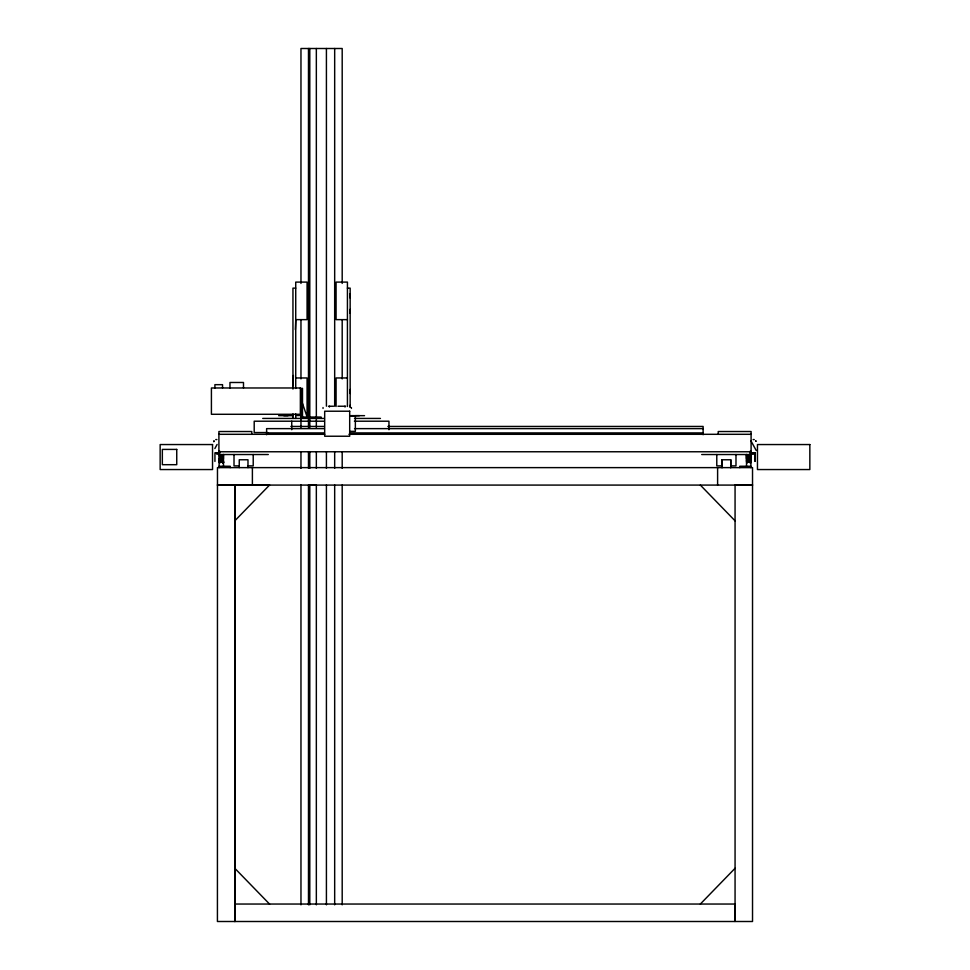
<?xml version="1.0" encoding="UTF-8"?>
<svg xmlns="http://www.w3.org/2000/svg" width="970" height="970" viewBox="0 0 970 970"><rect width="100%" height="100%" fill="white"/><g stroke="black" fill="none" stroke-linecap="round" stroke-linejoin="round"><path stroke-width="1.45" d="M722.019 459.768L722.019 467.625L722.019 459.768L730.749 459.768L730.749 467.625L730.749 459.768M292.952 385.854L293.401 375.487M295.353 329.582L295.729 320.706M217.813 453.426L215.886 453.22L218.286 452.723L215.655 452.723L218.068 453.378L217.074 453.475M753.217 452.905C753.848 453.511 751.059 452.99 753.799 453.39C752.271 452.178 750.768 453.62 753.848 452.857M350.158 313.358L350.158 309.345M350.158 393.493L350.158 389.479M751.944 453.366L752.926 453.475M213.861 441.107L213.812 441.75L214.103 440.889M752.793 453.123L753.411 453.451M214.867 448.54L217.098 444.442M216.977 453.317L215.898 453.172L218.032 452.917M753.266 453.026L753.932 453.172L752.514 453.269L753.799 453.414M215.934 453.196L217.68 452.76L216.237 452.723M222.87 462.641L223.524 462.059M219.159 452.359L219.814 452.032M750.695 462.641L750.186 462.641M219.159 452.808L219.814 452.444M222.87 462.896L223.524 462.678L222.87 462.35M750.841 461.368L750.186 461.526M750.186 462.969L750.841 462.678L750.841 451.341L750.186 451.268M219.111 467.625L219.159 451.341L219.814 451.22M219.196 453.281L219.814 452.941M750.841 460.847L746.512 460.883M219.232 451.292L219.305 451.693M234.885 520.745L269.611 485L217.425 485M700.34 904.04L735.066 868.295M223.452 462.908L222.87 462.738M750.841 459.647L746.512 459.683M219.196 454.481L219.814 454.105M747.13 455.063L746.512 455.16M329.533 406.236L329.4 407.06M219.232 455.827L223.415 455.803M216.407 452.99L216.868 453.317M750.841 458.289L746.512 458.313M746.512 455.851L750.841 455.876M752.259 453.426L752.793 453.499M746.476 456.591L747.13 456.506M746.512 457.294L750.841 457.319M750.841 456.858L746.512 456.87M750.804 461.671L750.186 461.72M217.171 453.123L217.995 453.026L215.91 452.808M746.512 458.022L747.13 457.973M223.488 461.199L219.232 460.92M750.804 461.199L746.621 461.005M217.619 452.82L216.092 452.869L217.874 453.038M746.512 458.725L750.841 458.737M283.81 415.657L288.041 415.657M750.841 455.439L746.512 455.439M746.548 458.725L746.621 455.354M355.359 415.657L359.373 415.657M746.512 459.416L747.13 459.404M217.486 452.832L217.522 453.814M750.804 460.059L746.621 459.78M753.714 452.844L752.684 453.232M295.729 288.126L292.952 288.126L292.952 389.055M347.381 288.126L350.158 288.126L350.158 407.206M295.729 319.639L307.078 319.639L307.078 282.1L295.729 282.1L295.729 388.473M347.43 319.639L336.081 319.639L336.081 282.1L347.43 282.1L347.43 406.491M295.729 377.961L307.078 377.961L307.078 415.499M347.43 377.961L336.081 377.961L336.081 406.491M328.43 406.236L333.534 406.236M337.948 406.236L345.623 406.236M295.729 415.499L301.403 415.499M278.632 415.657L293.304 415.657M350.194 415.657L364.526 415.657M349.685 416.082L355.359 416.082L355.359 431.359L349.685 431.359M301.112 417.051L321.094 417.051L321.094 418.434M262.724 418.434L323.847 418.434M354.523 418.434L380.434 418.434M323.847 421.21L254.201 421.21L254.201 432.559L267.72 432.559M354.414 421.21L388.958 421.21L388.958 429.722M290.867 426.448L324.21 426.448M387.867 426.448L703.117 426.448L703.117 434.718M324.21 428.631L266.617 428.631L266.617 434.718M354.523 428.631L703.117 428.631M266.617 432.911L324.21 432.911M349.976 432.911L703.117 432.911M218.905 434.305L324.744 434.305M348.933 434.305L751.095 434.305M215.752 439.568L216.88 439.568M753.12 439.568L754.248 439.568M755.751 440.877L755.897 440.889M750.186 451.438L750.841 451.486L750.186 451.693M750.186 452.032L750.841 452.117M750.186 452.444L750.841 452.517M753.763 452.723L752.296 452.723L752.477 453.814M750.186 452.941L750.841 452.99M750.186 453.172L750.841 453.317M750.186 454.105L750.841 454.118M218.929 454.53L268.302 454.53M701.698 454.53L751.071 454.53M746.512 454.76L747.13 454.772M219.232 455.451L223.379 455.463M747.13 456.191L746.512 456.155M223.379 456.931L219.305 456.931L223.379 457.246M747.13 457.67L746.512 457.597M219.232 458.337L223.379 458.398M223.379 458.701L219.305 458.398M219.232 459.719L223.379 460.059L219.232 460.059M746.512 460.313L747.13 460.423M746.512 460.653L747.13 460.677M223.379 461.235L219.305 461.005M219.196 461.405L219.814 461.526M746.512 461.405L747.13 461.526M219.232 461.696L219.814 461.72M219.111 461.962C230.933 462.763 216.116 460.992 219.814 462.641M746.512 461.853L750.889 461.962L750.889 467.625M746.621 461.975L750.841 462.059L750.186 462.35M746.621 462.641L747.13 462.35M219.159 462.472L219.814 462.969M746.621 462.957L747.13 462.969M239.25 465.879L234.012 465.879L234.012 454.53M247.981 465.879L253.218 465.879L253.218 454.53M722.019 465.879L716.781 465.879L716.781 454.53M730.749 465.879L735.987 465.879L735.987 454.53M219.111 466.243L230.193 466.243L230.193 467.625M750.889 466.243L739.807 466.243L739.807 467.625M752.526 485L735.066 485L735.066 921.5L752.526 921.5L752.526 467.625L217.474 467.625L217.425 921.5L734.836 921.5L734.836 904.04M217.474 485.085L752.526 485.085M234.885 904.04L735.066 904.04M344.896 406.236L345.029 407.06M755.836 441.035L756.103 441.35M700.34 485.085L735.066 520.829M234.885 868.38L269.611 904.125M751.022 440.986L756.163 450.419M302.494 403.435L307.138 417.051M350.158 293.631L350.049 297.911M350.158 405.193L350.049 407M755.206 452.881L755.206 461.283M755.06 452.747L755.06 461.429M753.569 452.723L753.569 453.814M753.023 452.723L753.023 453.814M746.476 454.457L746.524 466.243M718.224 434.305L718.224 431.529L751.095 431.529L751.095 451.765L218.905 451.765L218.905 431.529L251.776 431.529L251.776 434.305M717.606 467.625L717.606 485.085M351.407 407.558L351.407 408.418M342.192 283.422L342.192 48.5L300.967 48.5L300.967 283.422M342.192 319.797L342.192 378.906M342.192 451.656L342.192 468.328M342.192 485L342.192 904.828M334.674 48.5L334.674 406.187M334.674 451.656L334.674 468.328M334.674 485L334.674 904.828M326.417 48.5L326.417 406.187M326.417 451.656L326.417 468.328M326.417 485L326.417 904.828M323.034 407.558L323.034 408.418M316.341 48.5L316.341 427.406M316.341 451.656L316.341 468.328M316.341 904.828L316.341 485L309.794 485L309.794 904.828M309.794 48.5L309.794 427.406M309.794 451.656L309.794 468.328M308.484 48.5L308.484 427.406M308.484 451.656L308.484 468.328M308.484 485L308.484 904.828M302.494 417.051L302.494 388.376L301.112 388.376L301.112 418.494M300.967 319.797L300.967 378.906M300.967 415.281L300.967 427.406M300.967 451.656L300.967 468.328M300.967 485L300.967 904.828M295.729 413.935L295.729 418.434M292.952 413.935L292.952 418.434M291.74 421.21L291.74 429.722M252.394 467.625L252.394 485.085M247.981 467.625L247.981 459.768L239.25 459.768L239.25 467.625M243.494 387.976L243.494 382.483L229.963 382.483L229.963 387.976M223.524 454.457L223.476 466.243M223.379 455.354L223.379 458.822M222.542 387.976L222.542 384.666L214.904 384.666L214.904 387.976M216.977 452.723L216.977 453.814M216.431 452.723L216.431 453.814M214.94 452.747L214.94 461.429M234.885 485L234.885 921.5L234.885 485M300.361 387.976L211.411 387.976L211.411 414.287L300.361 414.287L300.361 387.976M349.685 411.219L324.683 411.219L324.683 436.233L349.685 436.233L349.685 411.219M212.539 444.551L160.159 444.551L160.159 469.553L212.539 469.553L212.539 444.551M809.841 444.551L757.461 444.551L757.461 469.553L809.841 469.553L809.841 444.551M176.746 449.413L162.342 449.413L162.342 464.691L176.746 464.691L176.746 449.413"/></g></svg>
